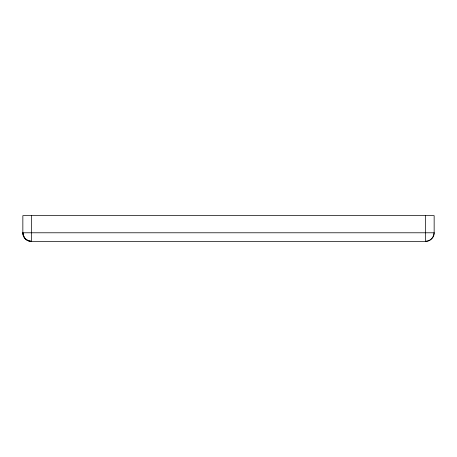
<?xml version="1.0" encoding="UTF-8"?>
<svg xmlns="http://www.w3.org/2000/svg" width="457" height="457" viewBox="0 0 457 457"><rect width="100%" height="100%" fill="white"/><g stroke="black" fill="none" stroke-linecap="round" stroke-linejoin="round"><path stroke-width="0.69" d="M31.419 215.647L31.419 241.353A8.569 8.569 0 0 1 22.85 232.784L434.15 232.784L434.15 215.647L22.85 215.647L22.85 232.784C22.821 237.372 26.832 241.382 31.419 241.353L425.581 241.353C430.168 241.382 434.179 237.372 434.15 232.784A8.569 8.569 0 0 1 425.581 241.353L425.581 215.647M31.419 241.353A8.569 8.569 0 0 1 22.85 232.784"/></g></svg>
